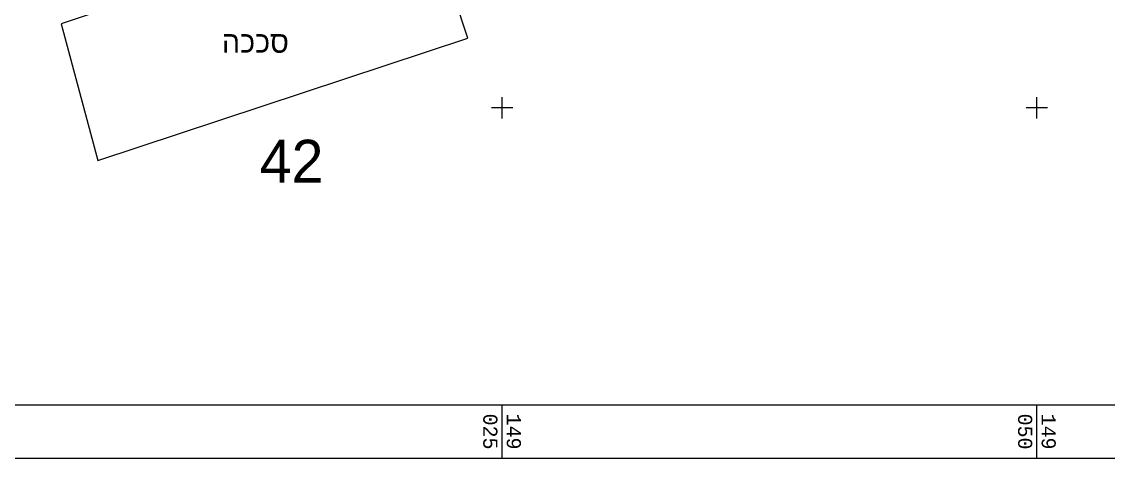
# Model space of a CAD drawing. Extents: x 148861 to 149208, y 169271 to 169495.
# Drawn here: x 149002.5 to 149053.3, y 169383.6 to 169404 of the extents above; entities that cross this region are included whole.
import ezdxf
from ezdxf.enums import TextEntityAlignment as Align

# ---------------------------------------------------------------- set-up
doc = ezdxf.new("R2010")
doc.units = 0
doc.header["$LTSCALE"] = 0.1
doc.header["$MEASUREMENT"] = 0
for name, color, linetype in [('1KIR-EVEN', 142, 'CONTINUOUS'), ('BASIS_0-_1-_2-', 7, 'CONTINUOUS'), ('FRAME', 8, 'CONTINUOUS'), ('GRID1', 34, 'CONTINUOUS'), ('GRID2', 54, 'CONTINUOUS'), ('ROAD-W', 8, 'CONTINUOUS'), ('TR_GILYON', 8, 'CONTINUOUS')]:
    doc.layers.add(name, color=color, linetype=linetype)
doc.styles.add('MONOSI', font='monosi', dxfattribs={"width": 0.8})
doc.styles.add('STANDART', font='caes-k.shx')
doc.styles.add('TRHEBTXT', font='hebtxt.shx')

# ---------------------------------------------------------------- blocks, each defined once
blk = doc.blocks.new('GRIDA1')
at = {"layer": 'GRID1'}
blk.add_line((5, 0), (-5, 0), dxfattribs=at)
blk = doc.blocks.new('GRIDA2')
at = {"layer": 'GRID1'}
for p, q in [((2, 0), (-2, 0)), ((0, -2), (0, 2))]:
    blk.add_line(p, q, dxfattribs=at)

msp = doc.modelspace()

# ---------------------------------------------------------------- linework, layer by layer
at = {"layer": '1KIR-EVEN', "color": 8}
for p, q in [((149021.3495943705, 169409.6400000413), (149004.3900002513, 169403.9200005585)), ((149023.3911764212, 169403.2600000017), (149021.3200000139, 169409.6300186878)), ((149004.3900002513, 169403.9200005585), (149006.107109853, 169397.531851139)), ((149006.107109853, 169397.531851139), (149023.3911764212, 169403.2600000017))]:
    msp.add_line(p, q, dxfattribs=at)
at = {"layer": 'FRAME', "color": 8}
msp.add_lwpolyline([(149104.1410728418, 169494.5226862394), (148946.8903641441, 169494.5226862394), (148946.8903641441, 169383.6092348907), (149104.1410728418, 169383.6092348907)], close=True, dxfattribs=at)
at = {"layer": 'TR_GILYON', "color": 7}
msp.add_lwpolyline([(149101.6410728418, 169492.0226862394), (148949.3903641441, 169492.0226862394), (148949.3903641441, 169386.1092348907), (149101.6410728418, 169386.1092348907)], close=True, dxfattribs=at)

# ---------------------------------------------------------------- block references
at = {"layer": 'FRAME', "color": 3, "xscale": 0.25, "yscale": 0.25, "zscale": 0.25}
for p in [(149025, 169400), (149050, 169400)]:
    msp.add_blockref('GRIDA2', p, dxfattribs=at)
at = {"layer": 'FRAME', "color": 3}
ref = msp.add_blockref('GRIDA1', (149025, 169384.8592348907), dxfattribs=dict(at, xscale=0.25, yscale=0.25, zscale=0.25, rotation=270))
ref.add_attrib('CO2', '025', dxfattribs={"layer": 'GRID2', "height": 0.66, "rotation": 270, "style": 'MONOSI'}).set_placement((149024.45, 169384.8592348907), align=Align.MIDDLE)
ref.add_attrib('CO1', '149', dxfattribs={"layer": 'GRID2', "height": 0.66, "rotation": 270, "style": 'MONOSI'}).set_placement((149025.55, 169384.8592348907), align=Align.MIDDLE)
ref = msp.add_blockref('GRIDA1', (149050, 169384.8592348907), dxfattribs=dict(at, xscale=0.25, yscale=0.25, zscale=0.25, rotation=270))
ref.add_attrib('CO2', '050', dxfattribs={"layer": 'GRID2', "height": 0.66, "rotation": 270, "style": 'MONOSI'}).set_placement((149049.45, 169384.8592348907), align=Align.MIDDLE)
ref.add_attrib('CO1', '149', dxfattribs={"layer": 'GRID2', "height": 0.66, "rotation": 270, "style": 'MONOSI'}).set_placement((149050.55, 169384.8592348907), align=Align.MIDDLE)

# ---------------------------------------------------------------- texts
at = {"layer": 'BASIS_0-_1-_2-', "color": 8, "style": 'TRHEBTXT'}
msp.add_text('42', height=2, dxfattribs=at).set_placement((149013.6719806222, 169396.5043755216))
at = {"layer": 'ROAD-W', "color": 8, "style": 'STANDART'}
msp.add_text('הככס', height=1, dxfattribs=at).set_placement((149011.9032112779, 169402.5748152926))

doc.saveas('drawing.dxf')
